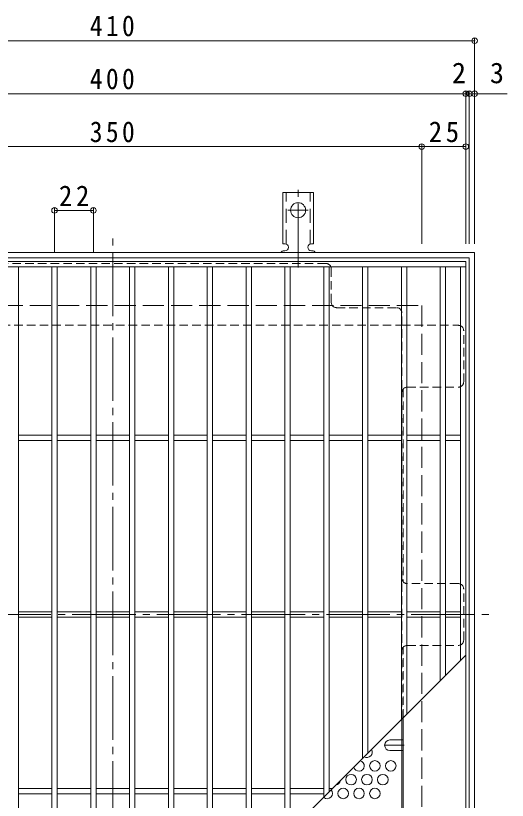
# Model space of a CAD drawing. Units: millimetres at full size, sheet at 1:4. Extents: x -838 to 1044, y -781 to 732.
# Drawn here: x -549.7 to -271.2, y 287.9 to 732.3 of the extents above; entities that cross this region are included whole.
import ezdxf
from ezdxf.enums import TextEntityAlignment as Align

# ---------------------------------------------------------------- set-up
doc = ezdxf.new("R2010")
doc.units = ezdxf.units.MM
doc.header["$LTSCALE"] = 4
doc.header["$PDMODE"] = 32
doc.header["$PDSIZE"] = 3.2
for name, pattern in [('CHAIN1', [8, 5, -1, 1, -1]), ('CHAIN2', [12, 9, -1, 1, -1]), ('DASHED1', [1.8, 1.2, -0.6]), ('DASHED2', [3, 2, -1]), ('DASHED3', [4, 3, -1])]:
    doc.linetypes.add(name, pattern=pattern)
for name, color, linetype, lineweight in [('A-1_躯体', 3, 'Continuous', 9), ('A-2_仕上', 3, 'Continuous', 9), ('A-4_その他', 7, 'Continuous', 9), ('A-6_寸法', 2, 'Continuous', 9), ('A-7_ハッチ', 2, 'Continuous', 9), ('A-8_記号', 2, 'Continuous', 9), ('A-A_ﾊｯﾁ-ﾜｸ', 3, 'Continuous', 9)]:
    doc.layers.add(name, color=color, linetype=linetype, lineweight=lineweight)
doc.styles.add('ＭＳ ゴシック', font='')
doc.styles.get('ＭＳ ゴシック').set_extended_font_data('MS Gothic')

msp = doc.modelspace()

# ---------------------------------------------------------------- linework, layer by layer
at = {"layer": 'A-1_躯体', "color": 2}
for points in [[(-699.713, 188.162), (-699.713, 598.162), (-289.713, 598.162), (-289.713, 188.162)], [(-696.713, 191.162), (-696.713, 595.162), (-292.713, 595.162), (-292.713, 191.162)]]:
    msp.add_lwpolyline(points, close=True, dxfattribs=at)
at = {"layer": 'A-1_躯体', "color": 2, "linetype": 'DASHED3'}
msp.add_lwpolyline([(-669.713, 218.162), (-669.713, 568.162), (-319.713, 568.162), (-319.713, 218.162)], close=True, dxfattribs=at)
at = {"layer": 'A-2_仕上'}
for p, q in [((-694.713, 593.162), (-294.713, 593.162)), ((-294.713, 193.162), (-294.713, 593.162)), ((-694.713, 590.162), (-294.713, 590.162)), ((-548.213, 590.162), (-548.213, 196.162)), ((-529.213, 590.162), (-529.213, 196.162)), ((-526.213, 590.162), (-526.213, 196.162)), ((-507.213, 590.162), (-507.213, 196.162)), ((-504.213, 590.162), (-504.213, 196.162)), ((-485.213, 590.162), (-485.213, 196.162)), ((-482.213, 590.162), (-482.213, 196.162)), ((-463.213, 590.162), (-463.213, 201.662)), ((-460.213, 590.162), (-460.213, 204.662)), ((-441.213, 590.162), (-441.213, 223.662)), ((-438.213, 590.162), (-438.213, 226.662)), ((-419.213, 590.162), (-419.213, 245.662)), ((-416.213, 590.162), (-416.213, 248.662)), ((-397.213, 590.162), (-397.213, 267.662)), ((-394.213, 590.162), (-394.213, 270.662)), ((-375.213, 590.162), (-375.213, 289.662)), ((-372.213, 590.162), (-372.213, 292.662)), ((-353.213, 590.162), (-353.213, 311.662)), ((-350.213, 590.162), (-350.213, 314.662)), ((-331.213, 590.162), (-331.213, 333.662)), ((-328.213, 590.162), (-328.213, 336.662)), ((-309.213, 590.162), (-309.213, 355.662)), ((-306.213, 590.162), (-306.213, 358.662)), ((-297.713, 590.162), (-297.713, 367.162)), ((-529.213, 494.662), (-548.213, 494.662)), ((-507.213, 494.662), (-526.213, 494.662)), ((-485.213, 494.662), (-504.213, 494.662)), ((-463.213, 494.662), (-482.213, 494.662)), ((-441.213, 494.662), (-460.213, 494.662)), ((-419.213, 494.662), (-438.213, 494.662)), ((-397.213, 494.662), (-416.213, 494.662)), ((-375.213, 494.662), (-394.213, 494.662)), ((-353.213, 494.662), (-372.213, 494.662)), ((-331.213, 494.662), (-350.213, 494.662)), ((-309.213, 494.662), (-328.213, 494.662)), ((-297.713, 494.662), (-306.213, 494.662)), ((-529.213, 491.662), (-548.213, 491.662)), ((-507.213, 491.662), (-526.213, 491.662)), ((-485.213, 491.662), (-504.213, 491.662)), ((-463.213, 491.662), (-482.213, 491.662)), ((-441.213, 491.662), (-460.213, 491.662)), ((-419.213, 491.662), (-438.213, 491.662)), ((-397.213, 491.662), (-416.213, 491.662)), ((-375.213, 491.662), (-394.213, 491.662)), ((-353.213, 491.662), (-372.213, 491.662)), ((-331.213, 491.662), (-350.213, 491.662)), ((-309.213, 491.662), (-328.213, 491.662)), ((-297.713, 491.662), (-306.213, 491.662)), ((-529.213, 394.662), (-548.213, 394.662)), ((-529.213, 391.662), (-548.213, 391.662)), ((-507.213, 394.662), (-526.213, 394.662)), ((-507.213, 391.662), (-526.213, 391.662)), ((-485.213, 394.662), (-504.213, 394.662)), ((-485.213, 391.662), (-504.213, 391.662)), ((-463.213, 394.662), (-482.213, 394.662)), ((-463.213, 391.662), (-482.213, 391.662)), ((-441.213, 394.662), (-460.213, 394.662)), ((-441.213, 391.662), (-460.213, 391.662)), ((-419.213, 394.662), (-438.213, 394.662)), ((-419.213, 391.662), (-438.213, 391.662)), ((-397.213, 394.662), (-416.213, 394.662)), ((-397.213, 391.662), (-416.213, 391.662)), ((-375.213, 394.662), (-394.213, 394.662)), ((-375.213, 391.662), (-394.213, 391.662)), ((-353.213, 394.662), (-372.213, 394.662)), ((-353.213, 391.662), (-372.213, 391.662)), ((-331.213, 394.662), (-350.213, 394.662)), ((-331.213, 391.662), (-350.213, 391.662)), ((-309.213, 394.662), (-328.213, 394.662)), ((-309.213, 391.662), (-328.213, 391.662)), ((-297.713, 394.662), (-306.213, 394.662)), ((-297.713, 391.662), (-306.213, 391.662)), ((-294.713, 370.162), (-471.713, 193.162)), ((-529.213, 294.662), (-548.213, 294.662)), ((-507.213, 294.662), (-526.213, 294.662)), ((-485.213, 294.662), (-504.213, 294.662)), ((-463.213, 294.662), (-482.213, 294.662)), ((-441.213, 294.662), (-460.213, 294.662)), ((-419.213, 294.662), (-438.213, 294.662)), ((-397.213, 294.662), (-416.213, 294.662)), ((-375.213, 294.662), (-394.213, 294.662)), ((-370.213, 294.662), (-372.213, 294.662)), ((-529.213, 291.662), (-548.213, 291.662)), ((-507.213, 291.662), (-526.213, 291.662)), ((-485.213, 291.662), (-504.213, 291.662)), ((-463.213, 291.662), (-482.213, 291.662)), ((-441.213, 291.662), (-460.213, 291.662)), ((-419.213, 291.662), (-438.213, 291.662)), ((-397.213, 291.662), (-416.213, 291.662)), ((-375.213, 291.662), (-394.213, 291.662))]:
    msp.add_line(p, q, dxfattribs=at)
at = {"layer": 'A-4_その他'}
for p, q in [((-699.713, 718.162), (-289.713, 718.162)), ((-289.713, 719.362), (-289.713, 603.162)), ((-294.713, 689.362), (-294.713, 603.162)), ((-292.713, 689.362), (-292.713, 603.162)), ((-694.713, 688.162), (-294.713, 688.162)), ((-294.713, 688.162), (-292.713, 688.162)), ((-292.713, 688.162), (-271.196, 688.162)), ((-669.713, 658.162), (-319.713, 658.162)), ((-319.713, 659.362), (-319.713, 603.162)), ((-319.713, 658.162), (-294.713, 658.162)), ((-527.713, 623.268), (-527.713, 598.162)), ((-505.713, 623.268), (-505.713, 598.162)), ((-505.713, 622.068), (-527.713, 622.068))]:
    msp.add_line(p, q, dxfattribs=at)
for p in [(-289.713, 718.162), (-294.713, 688.162), (-292.713, 688.162), (-289.713, 688.162), (-319.713, 658.162), (-294.713, 658.162), (-527.713, 622.068), (-505.713, 622.068)]:
    msp.add_point(p, dxfattribs=at)
at = {"layer": 'A-6_寸法'}
for centre in [(-346.213, 307.426), (-337.213, 307.426), (-359.713, 299.631), (-350.713, 299.631), (-341.713, 299.631), (-364.213, 291.837), (-355.213, 291.837), (-346.213, 291.837)]:
    msp.add_circle(centre, 3, dxfattribs=at)
for centre, start, end in [((-350.713, 315.22), 239.43443, 30.56557), ((-355.213, 307.426), 193.18453, 76.81547), ((-368.713, 299.631), 279.85302, 350.14698), ((-373.213, 291.837), 227.36245, 42.63755)]:
    msp.add_arc(centre, 3, start, end, dxfattribs=at)
at = {"layer": 'A-7_ハッチ', "linetype": 'CHAIN2'}
for p, q in [((-494.713, 178.162), (-494.713, 608.162)), ((-709.713, 393.162), (-279.713, 393.162))]:
    msp.add_line(p, q, dxfattribs=at)
at = {"layer": 'A-7_ハッチ', "linetype": 'DASHED1'}
for p, q in [((-373.914, 591.966), (-615.512, 591.966)), ((-370.914, 569.966), (-370.914, 588.966)), ((-367.914, 566.966), (-333.913, 566.966)), ((-330.913, 333.962), (-330.913, 563.966)), ((-658.513, 556.966), (-330.913, 556.966)), ((-330.913, 556.966), (-298.909, 556.966)), ((-295.909, 524.965), (-295.909, 553.966)), ((-330.113, 521.009), (-330.113, 411.623)), ((-327.913, 521.965), (-298.909, 521.965)), ((-298.909, 410.663), (-327.913, 410.663)), ((-295.909, 378.662), (-295.909, 407.663)), ((-330.113, 334.762), (-330.113, 374.701)), ((-327.913, 375.662), (-298.909, 375.662)), ((-330.913, 322.117), (-330.113, 322.117)), ((-330.913, 316.117), (-330.113, 316.117))]:
    msp.add_line(p, q, dxfattribs=at)
at = {"layer": 'A-7_ハッチ'}
for p, q in [((-330.913, 222.359), (-330.913, 333.962)), ((-330.113, 265.32), (-330.113, 334.762))]:
    msp.add_line(p, q, dxfattribs=at)
at = {"layer": 'A-7_ハッチ', "linetype": 'DASHED1'}
for centre, start, end in [((-373.914, 588.966), 0, 90), ((-367.914, 569.966), 180, 270), ((-333.913, 563.966), 0, 90), ((-298.909, 553.966), 0, 90), ((-298.909, 524.965), 270, 0), ((-327.913, 518.965), 90, 180), ((-327.913, 413.663), 180, 270), ((-298.909, 407.663), 0, 90), ((-298.909, 378.662), 270, 0), ((-327.913, 372.662), 90, 180)]:
    msp.add_arc(centre, 3, start, end, dxfattribs=at)
at = {"layer": 'A-8_記号'}
for p, q in [((-337.713, 322.117), (-330.913, 322.117)), ((-337.713, 316.117), (-330.913, 316.117))]:
    msp.add_line(p, q, dxfattribs=at)
at = {"layer": 'A-8_記号', "linetype": 'CHAIN1'}
msp.add_line((-329.713, 319.117), (-340.713, 319.117), dxfattribs=at)
at = {"layer": 'A-8_記号'}
msp.add_arc((-337.713, 319.117), 3, 90, 270, dxfattribs=at)
at = {"layer": 'A-A_ﾊｯﾁ-ﾜｸ', "color": 7, "linetype": 'CHAIN2'}
for p, q in [((-389.713, 589.694), (-389.713, 637.095)), ((-395.489, 622.162), (-383.937, 622.162))]:
    msp.add_line(p, q, dxfattribs=at)
at = {"layer": 'A-A_ﾊｯﾁ-ﾜｸ'}
for p, q in [((-398.463, 603.162), (-398.463, 632.162)), ((-380.963, 632.162), (-398.463, 632.162)), ((-380.963, 603.162), (-380.963, 632.162)), ((-398.463, 603.162), (-397.213, 603.162)), ((-380.963, 603.162), (-382.213, 603.162)), ((-397.713, 599.162), (-397.213, 599.162)), ((-382.218, 599.162), (-381.704, 599.162))]:
    msp.add_line(p, q, dxfattribs=at)
at = {"layer": 'A-A_ﾊｯﾁ-ﾜｸ', "linetype": 'DASHED2'}
for p, q in [((-396.463, 603.016), (-396.463, 632.162)), ((-382.963, 603.016), (-382.963, 632.162))]:
    msp.add_line(p, q, dxfattribs=at)
at = {"layer": 'A-A_ﾊｯﾁ-ﾜｸ'}
msp.add_circle((-389.713, 622.162), 4.25, dxfattribs=at)
for centre, start, end in [((-397.213, 601.162), 270, 90), ((-382.213, 601.162), 90, 269.86671), ((-397.713, 597.162), 90.27597, 150.00049), ((-381.713, 597.162), 29.99928, 89.75838)]:
    msp.add_arc(centre, 2, start, end, dxfattribs=at)

# ---------------------------------------------------------------- texts
at = {"layer": 'A-4_その他', "color": 2, "style": 'ＭＳ ゴシック'}
for s, p in [('2', (-302.576, 690.562)), ('3', (-281.057, 690.562))]:
    msp.add_text(s, height=11.73, dxfattribs=at).set_placement(p, align=Align.BOTTOM_LEFT)
at = {"layer": 'A-4_その他', "color": 2, "char_height": 11.73, "attachment_point": 7, "style": 'ＭＳ ゴシック'}
for s, insert in [('\\T1.27;\\W0.9;410', (-507.713, 720.562)), ('\\T1.27;\\W0.9;400', (-507.713, 690.562)), ('\\T1.27;\\W0.9;350', (-507.713, 660.562)), ('\\T1.27;\\W0.95;25', (-315.713, 660.562)), ('\\T1.27;\\W0.95;22', (-525.213, 624.468))]:
    msp.add_mtext(s, dxfattribs=dict(at, insert=insert))

doc.saveas('drawing.dxf')
